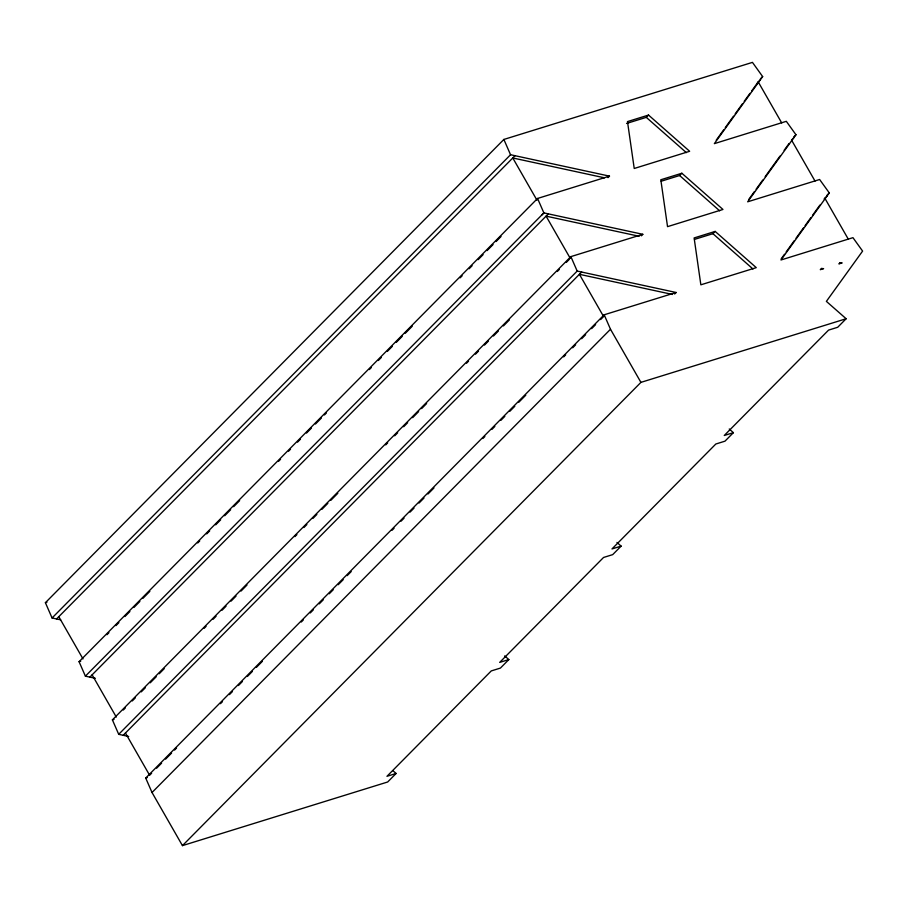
<?xml version="1.0" encoding="UTF-8"?>
<svg xmlns="http://www.w3.org/2000/svg" width="908" height="908" viewBox="0 0 908 908"><rect width="100%" height="100%" fill="white"/><g stroke="black" fill="none" stroke-linecap="round" stroke-linejoin="round"><path stroke-width="1.36" d="M716.23 140.184L723.642 129.901M725.288 127.608L733.516 116.179M735.162 113.897L742.574 103.603M744.22 101.321L749.985 93.32M751.631 91.027L758.214 81.879L781.709 122.909M60.666 619.835L52.074 617.985L45.4 602.696L503.872 139.446L752.448 62.38L762.652 76.578L714.358 143.634L786.317 121.32L795.964 134.747L747.67 201.803L819.629 179.5L829.288 192.916L780.994 259.972L852.952 237.669L862.6 251.085L826.382 301.377L846.143 318.742L837.709 327.266L828.573 330.103L724.266 435.488L733.403 432.662L729.249 428.996M748.714 199.499L754.48 191.497M756.126 189.216L762.72 180.068M765.183 176.64L780.006 156.062M784.126 150.342L789.063 143.487M781.209 258.814L784.501 254.251M786.146 251.959L794.386 240.529M796.032 238.237L803.444 227.953M805.09 225.661L810.855 217.659M812.501 215.378L819.913 205.083M52.074 617.985L510.557 154.735L609.506 176.141L608.008 177.65M56.557 618.95L515.029 155.699M95.351 678.31L85.397 676.154L79.075 661.694L537.559 198.455L609.506 176.141M106.94 634.715L108.937 632.694M115.918 625.635L118.914 622.616M124.895 616.566L129.889 611.527M133.885 607.497L139.866 601.448M142.862 598.417L149.843 591.358M197.74 542.973L199.726 540.952M206.718 533.904L209.703 530.874M215.695 524.824L220.678 519.785M224.673 515.755L230.666 509.706M233.651 506.675L239.644 500.626M278.552 461.309L280.549 459.3M288.528 451.231L290.526 449.21M297.506 442.162L300.503 439.131M306.495 433.082L311.478 428.043M315.473 424.013L321.455 417.964M324.451 414.945L326.449 412.924M369.352 369.567L371.338 367.558M378.33 360.499L381.326 357.48M387.307 351.43L392.301 346.391M396.285 342.35L402.278 336.3M405.263 333.281L412.255 326.222M460.14 277.837L462.138 275.816M469.118 268.757L472.115 265.738M478.107 259.688L483.09 254.649M487.085 250.608L493.067 244.558M496.063 241.539L501.046 236.5M85.397 676.154L543.869 212.903L642.83 234.309L641.332 235.83M541.622 215.173L543.869 212.903L537.559 198.455M89.869 677.118L548.341 213.868M626.565 123.454L646.28 117.348L648.528 115.066L689.649 151.296L634.227 168.479L627.485 121.593L648.528 115.066M128.664 736.479L118.71 734.322L112.399 719.874L570.871 256.623L642.83 234.309M123.295 710.022L125.293 708.002M132.273 700.953L135.269 697.923M141.251 691.873L145.246 687.844M150.229 682.805L156.221 676.755M159.218 673.736L164.2 668.685M204.107 628.359L206.105 626.35M213.096 619.29L216.081 616.271M222.074 610.221L226.058 606.181M231.052 601.141L236.035 596.102M241.029 591.063L247.01 585.013M294.907 536.628L296.905 534.608M303.885 527.548L306.881 524.529M312.863 518.479L316.858 514.45M321.841 509.399L327.833 503.35M330.83 500.331L337.81 493.271M385.707 444.886L387.693 442.866M394.685 435.806L397.67 432.787M403.663 426.737L407.647 422.708M412.641 417.669L418.622 411.619M421.618 408.589L426.612 403.549M466.519 363.223L468.517 361.202M475.497 354.154L478.493 351.124M484.475 345.074L488.47 341.045M493.464 336.005L498.447 330.966M503.441 325.927L509.422 319.877M557.319 271.481L559.305 269.472M566.297 262.412L569.282 259.382M760.405 78.848L762.652 76.578M757.476 82.628L760.461 79.598M118.71 734.322L577.182 271.072L581.665 272.037L123.193 735.298M661.217 181.214L679.604 175.516L681.851 173.246L722.961 209.464L667.539 226.648L660.808 179.761L681.851 173.246M392.982 770.733L396.104 773.468L387.671 781.992L182.451 845.62L152.022 792.502L145.711 778.043L604.183 314.792L676.142 292.489L581.665 272.048M151.625 773.23L149.627 775.25L125.44 733.017M156.607 768.191L161.601 763.151M165.585 759.122L171.578 753.072M174.563 750.053L176.561 748.033M220.462 703.677L222.46 701.657M229.44 694.597L232.437 691.578M238.429 685.529L242.413 681.499M247.407 676.46L252.39 671.409M256.385 667.38L262.367 661.33M301.286 622.014L303.283 619.994M310.264 612.945L313.26 609.915M319.241 603.865L323.237 599.836M329.218 593.787L333.213 589.757M338.196 584.718L343.19 579.679M347.174 575.638L351.169 571.609M392.074 530.272L394.072 528.263M401.052 521.203L404.049 518.173M410.041 512.123L414.025 508.094M419.019 503.055L424.002 498.015M427.997 493.986L433.979 487.936M482.874 438.53L484.872 436.521M491.852 429.461L494.849 426.431M500.83 420.393L504.825 416.352M509.808 411.313L514.802 406.273M518.797 402.244L525.777 395.184M563.686 356.878L565.684 354.858M572.676 347.798L575.661 344.779M581.653 338.729L585.637 334.7M591.63 328.651L595.614 324.61M600.608 319.571L603.604 316.551L579.418 274.318L672.522 294.464M793.717 137.017L795.964 134.747M793.774 137.778L791.526 140.059L815.032 181.078M152.022 792.502L610.494 329.252L604.183 314.792M694.529 239.383L712.916 233.685L715.163 231.415L756.273 267.644L700.851 284.817L694.121 237.941L715.163 231.415M674.644 293.999L676.142 292.489M182.451 845.62L640.923 382.37L846.143 318.742M827.029 195.186L829.288 192.916M824.101 198.966L827.097 195.946M504.678 655.905L508.843 659.56L500.41 668.084L491.262 670.921L386.956 776.306L396.104 773.468M616.963 542.451L621.129 546.105L612.696 554.629L603.548 557.467L499.695 662.397L508.843 659.56M733.403 432.662L724.97 441.174L715.833 444.012L611.981 548.943L621.129 546.105M45.4 602.696L46.966 602.208M79.075 661.694L80.744 661.183M112.399 719.874L114.056 719.352M145.711 778.043L147.38 777.52M604.524 177.82L512.782 157.969L536.969 200.203M639.209 236.284L546.094 216.149L570.281 258.383M646.28 117.348L686.346 152.635M679.604 175.516L719.658 210.815M712.916 233.685L752.97 268.984M824.85 198.228L848.344 239.247M610.494 329.252L640.923 382.37M58.804 616.68L82.991 658.913M92.128 674.848L116.303 717.082M570.871 256.623L577.182 271.072M503.872 139.446L510.546 154.735M840.082 262.696L838.89 263.91L842.17 262.9L840.082 262.696M821.547 268.45L820.31 269.676L823.601 268.654L821.547 268.45"/></g></svg>
